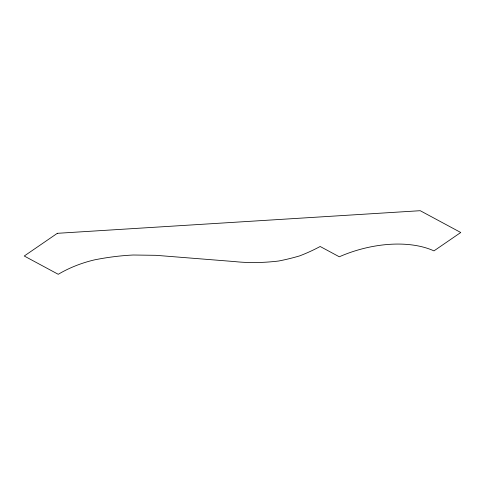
<?xml version="1.0" encoding="UTF-8"?>
<svg xmlns="http://www.w3.org/2000/svg" width="485" height="485" viewBox="0 0 485 485"><rect width="100%" height="100%" fill="white"/><g stroke="black" fill="none" stroke-linecap="round" stroke-linejoin="round"><path stroke-width="0.73" d="M57.327 233.315L24.25 256.013L58.242 274.298A75.684 42.759 -16.8 0 1 94.557 259.863A161.65 91.325 -16.8 0 1 133.266 255.013L155.891 255.316L234.607 261.579A139.777 78.97 -16.8 0 0 278.657 261.015A128.634 72.677 -16.8 0 0 299.621 255.892A103.742 58.612 -16.8 0 0 320.161 246.489L339.294 256.783A87.979 49.706 -16.8 0 1 433.96 250.884L460.75 232.503L420.222 210.702L57.327 233.315"/></g></svg>
